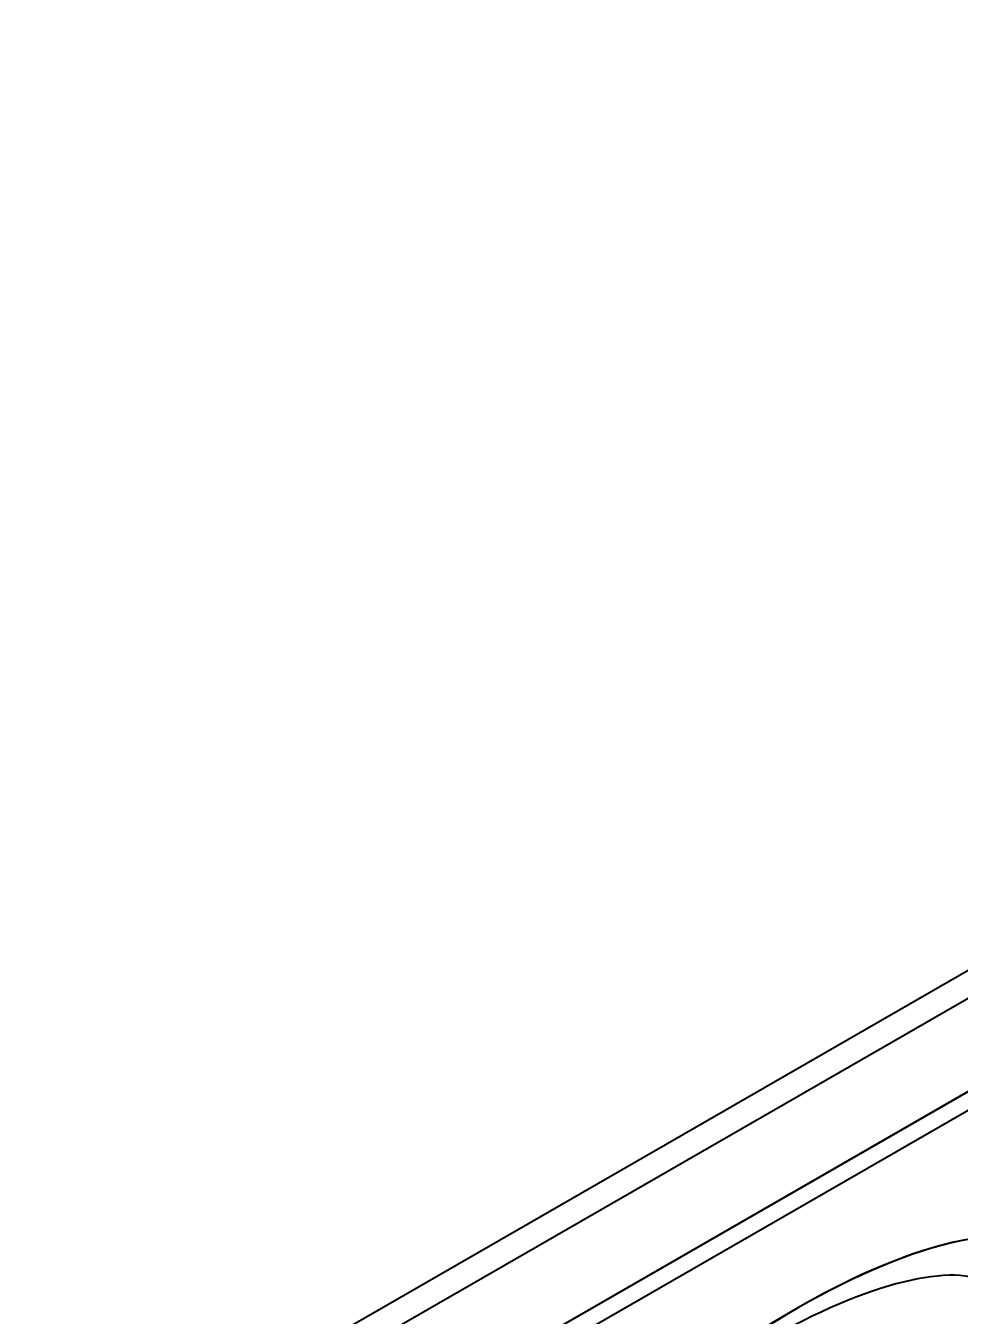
# Model space of a CAD drawing. Header units: millimetres. Extents: x 0 to 5945, y 0 to 4205.
# Drawn here: x 5569.23 to 5589.69, y 3319.89 to 3348.16 of the extents above; entities that cross this region are included whole.
import ezdxf

# ---------------------------------------------------------------- set-up
doc = ezdxf.new("R2010")
doc.units = ezdxf.units.MM
doc.header["$LTSCALE"] = 5
doc.layers.add('가시적인 것(ISO)', color=3, linetype='Continuous', lineweight=40)

msp = doc.modelspace()

# ---------------------------------------------------------------- linework, layer by layer
at = {"layer": '가시적인 것(ISO)'}
for p, q in [((5569.2254, 3315.5885), (5625.7939, 3348.1641)), ((5569.7557, 3315.2831), (5626.3243, 3347.8588)), ((5573.2913, 3315.2752), (5622.7887, 3343.7789)), ((5622.7923, 3343.7769), (5573.2948, 3315.2732)), ((5573.6187, 3315.0509), (5622.4684, 3343.1816))]:
    msp.add_line(p, q, dxfattribs=at)
for centre, major_axis, ratio, start_param, end_param in [((5586.1114, 3317.4804), (-5.5334, -3.7466), 0.327963, 3.2999495, 5.6190941), ((5586.1149, 3317.4784), (-5.5334, -3.7466), 0.327963, 1.7277397, 5.6190941), ((5585.441, 3316.8851), (5.1164, 3.5026), 0.3375041, 5.0317837, 8.6347339), ((5585.4375, 3316.8871), (5.1164, 3.5026), 0.3375041, 5.0317837, 6.4431003)]:
    msp.add_ellipse(centre, major_axis=major_axis, ratio=ratio, start_param=start_param, end_param=end_param, dxfattribs=at)

doc.saveas('drawing.dxf')
